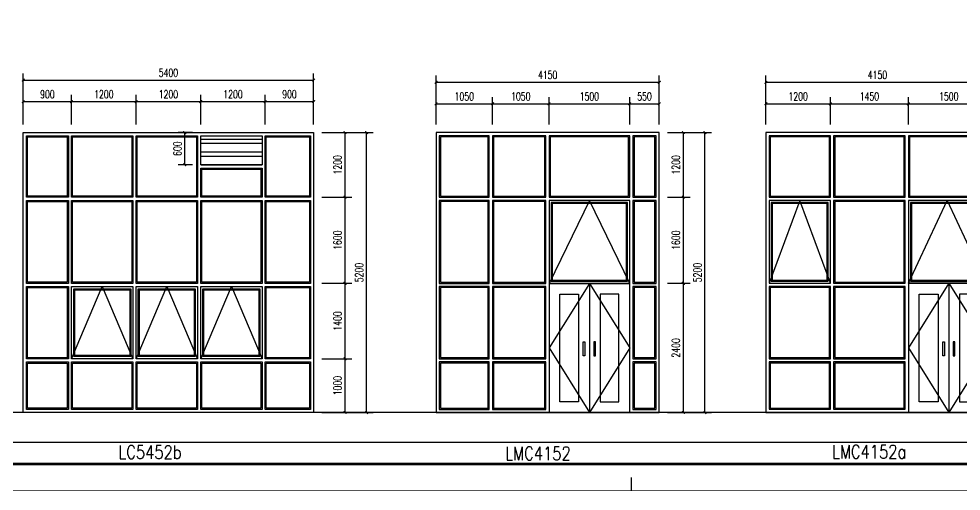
# Model space of a CAD drawing. Extents: x 1738711 to 2346805, y 1189731 to 2516152.
# Drawn here: x 1991942 to 2009458, y 1283464 to 1292234 of the extents above; entities that cross this region are included whole.
import ezdxf
from ezdxf.enums import TextEntityAlignment as Align

# ---------------------------------------------------------------- set-up
doc = ezdxf.new("R2010")
doc.units = 0
doc.header["$LTSCALE"] = 1000
doc.header["$MEASUREMENT"] = 0
doc.linetypes.add('复件 140224通州运河二期售楼部条件图_t3$0$X-ME SHAFT SH$0$X-B2$0$WATER_LINE', pattern=[0])
for name, color, linetype in [('DOTE', 1, 'Continuous'), ('PUB_DIM', 3, 'Continuous'), ('PUB_TEXT', 7, 'Continuous'), ('TK', 4, 'Continuous'), ('WINDOW', 144, 'Continuous'), ('看线', 8, 'Continuous')]:
    doc.layers.add(name, color=color, linetype=linetype)
doc.styles.add('_TCH_DIM_T3', font='SIMPLEX', dxfattribs={"width": 0.705882, "bigfont": 'GBCBIG'})
doc.styles.add('HZ', font='rs', dxfattribs={"bigfont": 'hztxt'})
doc.styles.add('宋体', font='SIMSUN.TTF', dxfattribs={"width": 0.75})
doc.dimstyles.new('_TCH_ARCH&&50', dxfattribs={"dimtxt": 148.75, "dimasz": 50, "dimexe": 125, "dimexo": 150, "dimgap": 63.125, "dimtad": 1, "dimdec": 0, "dimzin": 0, "dimdsep": 46, "dimtxsty": '_TCH_DIM_T3', "dimblk": 'ARCHTICK', "dimcen": 0.09, "dimclrt": 7, "dimazin": 2, "dimtfac": 1, "dimtdec": 0, "dimtix": 1, "dimtmove": 2, "dimatfit": 3, "dimfxl": 50, "dimtolj": 1, "dimtzin": 0, "dimarcsym": 0})

# ---------------------------------------------------------------- blocks, each defined once
blk = doc.blocks.new('jhtreaherhreahr')
at = {"layer": '看线'}
h = blk.add_hatch(dxfattribs=at)
h.set_pattern_fill('ANSI32', color=256, scale=50, angle=135, style=0)
h.set_pattern_definition([(180, (0, 0), (-1e-14, -238.125), []), (180, (-79.38, 79.38), (-1e-14, -238.125), [])])
h.paths.add_polyline_path([(1995322, 1282078), (1996462, 1282078), (1996462, 1281538), (1995322, 1281538)])
at = {"layer": 'WINDOW', "color": 4, "linetype": '复件 140224通州运河二期售楼部条件图_t3$0$X-ME SHAFT SH$0$X-B2$0$WATER_LINE'}
blk.add_lwpolyline([(1992022, 1282138), (1997422, 1282138), (1997422, 1276938), (1992022, 1276938)], close=True, dxfattribs=at)
at = {"layer": 'WINDOW', "linetype": '复件 140224通州运河二期售楼部条件图_t3$0$X-ME SHAFT SH$0$X-B2$0$WATER_LINE'}
for points in [[(1992862, 1282078), (1992862, 1280938), (1992082, 1280938), (1992082, 1282078), (1992862, 1282078)], [(1994062, 1282078), (1994062, 1280938), (1992922, 1280938), (1992922, 1282078), (1994062, 1282078)], [(1995262, 1282078), (1995262, 1280938), (1994122, 1280938), (1994122, 1282078), (1995262, 1282078)], [(1995322, 1282078), (1996462, 1282078), (1996462, 1281538), (1995322, 1281538), (1995322, 1282078)], [(1996522, 1282078), (1997362, 1282078), (1997362, 1280938), (1996522, 1280938), (1996522, 1282078)], [(1995322, 1281478), (1996462, 1281478), (1996462, 1280938), (1995322, 1280938), (1995322, 1281478)], [(1992082, 1279338), (1992082, 1280878), (1992862, 1280878), (1992862, 1279338), (1992082, 1279338)], [(1992922, 1279338), (1992922, 1280878), (1994062, 1280878), (1994062, 1279338), (1992922, 1279338)], [(1994122, 1279338), (1994122, 1280878), (1995262, 1280878), (1995262, 1279338), (1994122, 1279338)], [(1996462, 1280878), (1996462, 1279338), (1995322, 1279338), (1995322, 1280878), (1996462, 1280878)], [(1997362, 1280878), (1997362, 1279338), (1996522, 1279338), (1996522, 1280878), (1997362, 1280878)], [(1992082, 1277938), (1992082, 1279278), (1992862, 1279278), (1992862, 1277938), (1992082, 1277938)], [(1992922, 1277938), (1992922, 1279278), (1994062, 1279278), (1994062, 1277938), (1992922, 1277938)], [(1994122, 1277938), (1994122, 1279278), (1995262, 1279278), (1995262, 1277938), (1994122, 1277938)], [(1996462, 1279278), (1996462, 1277938), (1995322, 1277938), (1995322, 1279278), (1996462, 1279278)], [(1997362, 1279278), (1997362, 1277938), (1996522, 1277938), (1996522, 1279278), (1997362, 1279278)], [(1992862, 1276998), (1992082, 1276998), (1992082, 1277878), (1992862, 1277878), (1992862, 1276998)], [(1994062, 1276998), (1992922, 1276998), (1992922, 1277878), (1994062, 1277878), (1994062, 1276998)], [(1995262, 1276998), (1994122, 1276998), (1994122, 1277878), (1995262, 1277878), (1995262, 1276998)], [(1996462, 1277878), (1996462, 1276998), (1995322, 1276998), (1995322, 1277878), (1996462, 1277878)], [(1997362, 1277878), (1997362, 1276998), (1996522, 1276998), (1996522, 1277878), (1997362, 1277878)]]:
    blk.add_lwpolyline(points, dxfattribs=at)
for points in [[(1992842, 1282058), (1992842, 1280958), (1992102, 1280958), (1992102, 1282058)], [(1994042, 1282058), (1994042, 1280958), (1992942, 1280958), (1992942, 1282058)], [(1995242, 1282058), (1995242, 1280958), (1994142, 1280958), (1994142, 1282058)], [(1996542, 1282058), (1997342, 1282058), (1997342, 1280958), (1996542, 1280958)], [(1995342, 1281458), (1996442, 1281458), (1996442, 1280958), (1995342, 1280958)], [(1992102, 1279358), (1992102, 1280858), (1992842, 1280858), (1992842, 1279358)], [(1992942, 1279358), (1992942, 1280858), (1994042, 1280858), (1994042, 1279358)], [(1994142, 1279358), (1994142, 1280858), (1995242, 1280858), (1995242, 1279358)], [(1996442, 1280858), (1996442, 1279358), (1995342, 1279358), (1995342, 1280858)], [(1997342, 1280858), (1997342, 1279358), (1996542, 1279358), (1996542, 1280858)], [(1992102, 1277958), (1992102, 1279258), (1992842, 1279258), (1992842, 1277958)], [(1992962, 1277978), (1992962, 1279238), (1994022, 1279238), (1994022, 1277978)], [(1994162, 1277978), (1994162, 1279238), (1995222, 1279238), (1995222, 1277978)], [(1996422, 1279238), (1996422, 1277978), (1995362, 1277978), (1995362, 1279238)], [(1997342, 1279258), (1997342, 1277958), (1996542, 1277958), (1996542, 1279258)], [(1992982, 1277998), (1992982, 1279218), (1994002, 1279218), (1994002, 1277998)], [(1994182, 1277998), (1994182, 1279218), (1995202, 1279218), (1995202, 1277998)], [(1996402, 1279218), (1996402, 1277998), (1995382, 1277998), (1995382, 1279218)], [(1992842, 1277018), (1992102, 1277018), (1992102, 1277858), (1992842, 1277858)], [(1994042, 1277018), (1992942, 1277018), (1992942, 1277858), (1994042, 1277858)], [(1995242, 1277018), (1994142, 1277018), (1994142, 1277858), (1995242, 1277858)], [(1996442, 1277858), (1996442, 1277018), (1995342, 1277018), (1995342, 1277858)], [(1997342, 1277858), (1997342, 1277018), (1996542, 1277018), (1996542, 1277858)]]:
    blk.add_lwpolyline(points, close=True, dxfattribs=at)
at = {"layer": '看线'}
for points in [[(1992922, 1277938), (1993492, 1279278), (1994062, 1277938)], [(1994122, 1277938), (1994692, 1279278), (1995262, 1277938)], [(1995322, 1277938), (1995892, 1279278), (1996462, 1277938)]]:
    blk.add_lwpolyline(points, dxfattribs=at)
blk = doc.blocks.new('jtrashjearzhreh')
at = {"layer": 'WINDOW', "linetype": '复件 140224通州运河二期售楼部条件图_t3$0$X-ME SHAFT SH$0$X-B2$0$WATER_LINE'}
blk.add_line((2009228, 1278740), (2009228, 1276340), dxfattribs=at)
at = {"layer": 'WINDOW', "color": 4, "linetype": '复件 140224通州运河二期售楼部条件图_t3$0$X-ME SHAFT SH$0$X-B2$0$WATER_LINE'}
blk.add_lwpolyline([(2009978, 1281540), (2005828, 1281540), (2005828, 1276340), (2009978, 1276340)], close=True, dxfattribs=at)
at = {"layer": 'WINDOW', "linetype": '复件 140224通州运河二期售楼部条件图_t3$0$X-ME SHAFT SH$0$X-B2$0$WATER_LINE'}
for points in [[(2007028, 1281480), (2005888, 1281480), (2005888, 1280340), (2007028, 1280340), (2007028, 1281480)], [(2007088, 1281480), (2007088, 1280340), (2008418, 1280340), (2008418, 1281480), (2007088, 1281480)], [(2008478, 1281480), (2008478, 1280340), (2009918, 1280340), (2009918, 1281480), (2008478, 1281480)], [(2005888, 1280280), (2005888, 1278740), (2007028, 1278740), (2007028, 1280280), (2005888, 1280280)], [(2008418, 1278740), (2008418, 1280280), (2007088, 1280280), (2007088, 1278740), (2008418, 1278740)], [(2009918, 1278740), (2009918, 1280280), (2008478, 1280280), (2008478, 1278740), (2009918, 1278740)], [(2005888, 1278680), (2005888, 1277340), (2007028, 1277340), (2007028, 1278680), (2005888, 1278680)], [(2008418, 1277340), (2008418, 1278680), (2007088, 1278680), (2007088, 1277340), (2008418, 1277340)], [(2005888, 1277280), (2005888, 1276400), (2007028, 1276400), (2007028, 1277280), (2005888, 1277280)], [(2007088, 1276400), (2008418, 1276400), (2008418, 1277280), (2007088, 1277280), (2007088, 1276400)]]:
    blk.add_lwpolyline(points, dxfattribs=at)
for points in [[(2007008, 1281460), (2005908, 1281460), (2005908, 1280360), (2007008, 1280360)], [(2007108, 1281460), (2007108, 1280360), (2008398, 1280360), (2008398, 1281460)], [(2008498, 1281460), (2008498, 1280360), (2009898, 1280360), (2009898, 1281460)], [(2005928, 1280240), (2005928, 1278780), (2006988, 1278780), (2006988, 1280240)], [(2005948, 1280220), (2005948, 1278800), (2006968, 1278800), (2006968, 1280220)], [(2008398, 1278760), (2008398, 1280260), (2007108, 1280260), (2007108, 1278760)], [(2009878, 1278780), (2009878, 1280240), (2008518, 1280240), (2008518, 1278780)], [(2009858, 1278800), (2009858, 1280220), (2008538, 1280220), (2008538, 1278800)], [(2008478, 1276340), (2009978, 1276340), (2009978, 1278740), (2008478, 1278740)], [(2005908, 1278660), (2005908, 1277360), (2007008, 1277360), (2007008, 1278660)], [(2008398, 1277360), (2008398, 1278660), (2007108, 1278660), (2007108, 1277360)], [(2008678, 1278540), (2009028, 1278540), (2009028, 1276540), (2008678, 1276540)], [(2009778, 1278540), (2009428, 1278540), (2009428, 1276540), (2009778, 1276540)], [(2005908, 1277260), (2005908, 1276420), (2007008, 1276420), (2007008, 1277260)], [(2007108, 1276420), (2008398, 1276420), (2008398, 1277260), (2007108, 1277260)]]:
    blk.add_lwpolyline(points, close=True, dxfattribs=at)
at = {"layer": '看线'}
for points in [[(2007028, 1278740), (2006458, 1280280), (2005888, 1278740)], [(2008478, 1278740), (2009198, 1280280), (2009918, 1278740)], [(2009228, 1278740), (2008478, 1277540), (2009228, 1276340)], [(2009228, 1278740), (2009978, 1277540), (2009228, 1276340)]]:
    blk.add_lwpolyline(points, dxfattribs=at)
for points in [[(2009115, 1277651), (2009147, 1277651), (2009147, 1277394), (2009115, 1277394)], [(2009341, 1277651), (2009310, 1277651), (2009310, 1277394), (2009341, 1277394)]]:
    blk.add_lwpolyline(points, close=True, dxfattribs=at)
blk = doc.blocks.new('jrtshretathreahr')
at = {"layer": 'WINDOW', "linetype": '复件 140224通州运河二期售楼部条件图_t3$0$X-ME SHAFT SH$0$X-B2$0$WATER_LINE'}
blk.add_line((2002547, 1279771), (2002547, 1277371), dxfattribs=at)
at = {"layer": 'WINDOW', "color": 4, "linetype": '复件 140224通州运河二期售楼部条件图_t3$0$X-ME SHAFT SH$0$X-B2$0$WATER_LINE'}
blk.add_lwpolyline([(2003847, 1282571), (1999697, 1282571), (1999697, 1277371), (2003847, 1277371)], close=True, dxfattribs=at)
at = {"layer": 'WINDOW', "linetype": '复件 140224通州运河二期售楼部条件图_t3$0$X-ME SHAFT SH$0$X-B2$0$WATER_LINE'}
for points in [[(2000687, 1282511), (1999757, 1282511), (1999757, 1281371), (2000687, 1281371), (2000687, 1282511)], [(2000747, 1282511), (2000747, 1281371), (2001737, 1281371), (2001737, 1282511), (2000747, 1282511)], [(2001797, 1282511), (2001797, 1281371), (2003297, 1281371), (2003297, 1282511), (2001797, 1282511)], [(2003357, 1282511), (2003357, 1281371), (2003787, 1281371), (2003787, 1282511), (2003357, 1282511)], [(1999757, 1281311), (1999757, 1279771), (2000687, 1279771), (2000687, 1281311), (1999757, 1281311)], [(2001737, 1279771), (2001737, 1281311), (2000747, 1281311), (2000747, 1279771), (2001737, 1279771)], [(2003297, 1279771), (2003297, 1281311), (2001797, 1281311), (2001797, 1279771), (2003297, 1279771)], [(2003787, 1279771), (2003787, 1281311), (2003357, 1281311), (2003357, 1279771), (2003787, 1279771)], [(1999757, 1279711), (1999757, 1278371), (2000687, 1278371), (2000687, 1279711), (1999757, 1279711)], [(2001737, 1278371), (2001737, 1279711), (2000747, 1279711), (2000747, 1278371), (2001737, 1278371)], [(2003787, 1278371), (2003787, 1279711), (2003357, 1279711), (2003357, 1278371), (2003787, 1278371)], [(1999757, 1278311), (1999757, 1277431), (2000687, 1277431), (2000687, 1278311), (1999757, 1278311)], [(2000747, 1277431), (2001737, 1277431), (2001737, 1278311), (2000747, 1278311), (2000747, 1277431)], [(2003357, 1277431), (2003787, 1277431), (2003787, 1278311), (2003357, 1278311), (2003357, 1277431)]]:
    blk.add_lwpolyline(points, dxfattribs=at)
for points in [[(2000667, 1282491), (1999777, 1282491), (1999777, 1281391), (2000667, 1281391)], [(2000767, 1282491), (2000767, 1281391), (2001717, 1281391), (2001717, 1282491)], [(2001817, 1282491), (2001817, 1281391), (2003277, 1281391), (2003277, 1282491)], [(2003377, 1282491), (2003377, 1281391), (2003767, 1281391), (2003767, 1282491)], [(1999777, 1281291), (1999777, 1279791), (2000667, 1279791), (2000667, 1281291)], [(2001717, 1279791), (2001717, 1281291), (2000767, 1281291), (2000767, 1279791)], [(2003257, 1279811), (2003257, 1281271), (2001837, 1281271), (2001837, 1279811)], [(2003237, 1279831), (2003237, 1281251), (2001857, 1281251), (2001857, 1279831)], [(2003767, 1279791), (2003767, 1281291), (2003377, 1281291), (2003377, 1279791)], [(2001797, 1277371), (2003297, 1277371), (2003297, 1279771), (2001797, 1279771)], [(1999777, 1279691), (1999777, 1278391), (2000667, 1278391), (2000667, 1279691)], [(2001717, 1278391), (2001717, 1279691), (2000767, 1279691), (2000767, 1278391)], [(2003767, 1278391), (2003767, 1279691), (2003377, 1279691), (2003377, 1278391)], [(2001997, 1279571), (2002347, 1279571), (2002347, 1277571), (2001997, 1277571)], [(2003097, 1279571), (2002747, 1279571), (2002747, 1277571), (2003097, 1277571)], [(1999777, 1278291), (1999777, 1277451), (2000667, 1277451), (2000667, 1278291)], [(2000767, 1277451), (2001717, 1277451), (2001717, 1278291), (2000767, 1278291)], [(2003377, 1277451), (2003767, 1277451), (2003767, 1278291), (2003377, 1278291)]]:
    blk.add_lwpolyline(points, close=True, dxfattribs=at)
at = {"layer": '看线'}
for points in [[(2003297, 1279771), (2002547, 1281311), (2001797, 1279771)], [(2002547, 1279771), (2001797, 1278571), (2002547, 1277371)], [(2002547, 1279771), (2003297, 1278571), (2002547, 1277371)]]:
    blk.add_lwpolyline(points, dxfattribs=at)
for points in [[(2002434, 1278682), (2002465, 1278682), (2002465, 1278425), (2002434, 1278425)], [(2002660, 1278682), (2002628, 1278682), (2002628, 1278425), (2002660, 1278425)]]:
    blk.add_lwpolyline(points, close=True, dxfattribs=at)
blk = doc.blocks.new('hjashrtahreahe')
blk.add_line((42800, 0), (42800, 500))
at = {"const_width": 25}
blk.add_lwpolyline([(42800, 500), (42800, 0)], dxfattribs=at)
at = {"layer": 'TK', "color": 7, "const_width": 25}
blk.add_lwpolyline([(0, 59400), (84100, 59400), (84100, 0), (0, 0)], close=True, dxfattribs=at)
at = {"layer": 'TK', "color": 3, "const_width": 100}
blk.add_lwpolyline([(2500, 1000), (2500, 58400), (83100, 58400), (83100, 1000)], close=True, dxfattribs=at)
at = {"layer": 'TK', "style": '宋体', "width": 0.75}
for tag, height, p in [('项目负责人', 350, (6003, 57089)), ('专业负责人', 350, (6003, 56224)), ('设计人', 350, (6003, 55419)), ('版号1', 250, (77304, 22193)), ('时间1', 250, (82405, 22193)), ('版号2', 250, (77304, 21593)), ('时间2', 250, (82405, 21593)), ('版号3', 250, (77304, 20993)), ('时间3', 250, (82405, 20993)), ('建筑会签', 0.0001, (78978, 2403)), ('电气会签', 0.0001, (82128, 2403)), ('结构会签', 0.0001, (78978, 1803)), ('暖通会签', 0.0001, (82128, 1803)), ('给排水会签', 0.0001, (78978, 1250)), ('智能化会签', 0.0001, (82128, 1250))]:
    blk.add_attdef(tag, text='', height=height, dxfattribs=at).set_placement(p, align=Align.CENTER)
for tag, p in [('合作设计单位', (80816, 48986)), ('版号说明1', (79854, 22318)), ('版号说明2', (79854, 21718)), ('版号说明3', (79854, 21118)), ('浙江绿储科技有限公司', (80545, 16036)), ('百兆瓦级集中式熔盐储能关键', (80545, 14953)), ('设备研发及制造基地项目', (80545, 14603)), ('1#研发楼', (80545, 13636)), ('图名', (80545, 12436)), ('工程编号', (78978, 11461)), ('子项编号', (82128, 11461)), ('建筑', (78978, 10711)), ('图号', (82128, 10711)), ('施工图', (78978, 9961)), ('2023.03', (82128, 9961)), ('审定', (79353, 8461)), ('审核', (79353, 7711)), ('工程负责', (79353, 6961)), ('专业负责', (79353, 6211)), ('设计', (79353, 5461)), ('制图', (79353, 4711)), ('校对', (79353, 3961))]:
    blk.add_attdef(tag, text='', height=250, dxfattribs=at).set_placement(p, align=Align.MIDDLE_CENTER)
blk = doc.blocks.new('_ArchTick')
at = {"color": 0, "linetype": 'ByBlock', "const_width": 0.4}
blk.add_lwpolyline([(-0.5, -0.5), (0.5, 0.5)], dxfattribs=at)
blk = doc.blocks.new('*D576')
at = {"layer": 'Defpoints', "color": 0, "transparency": 16777216}
for p in [(1995026, 1290123), (1995322, 1290123), (1995322, 1289523)]:
    blk.add_point(p, dxfattribs=at)
at = {"layer": 'PUB_DIM', "color": 0, "lineweight": -2, "transparency": 16777216}
for p, q in [((1995172, 1290123), (1994901, 1290123)), ((1995026, 1289523), (1995026, 1290123)), ((1995172, 1289523), (1994901, 1289523))]:
    blk.add_line(p, q, dxfattribs=at)
at = {"layer": 'PUB_DIM', "color": 0, "lineweight": -2, "transparency": 16777216, "xscale": 50, "yscale": 50, "zscale": 50}
for p, rotation in [((1995026, 1290123), 90), ((1995026, 1289523), 270)]:
    blk.add_blockref('_ArchTick', p, dxfattribs=dict(at, rotation=rotation))
at = {"layer": 'PUB_DIM', "color": 7, "transparency": 16777216, "insert": (1994889, 1289823), "char_height": 148.8, "attachment_point": 5, "rotation": 90, "style": '_TCH_DIM_T3'}
blk.add_mtext('\\A1;600', dxfattribs=at)
blk = doc.blocks.new('*D669')
at = {"layer": 'Defpoints', "color": 0, "transparency": 16777216}
for p in [(1997422, 1291097), (1992022, 1290523), (1997422, 1290523)]:
    blk.add_point(p, dxfattribs=at)
at = {"layer": 'PUB_DIM', "color": 0, "lineweight": -2, "transparency": 16777216}
for p, q in [((1992022, 1290673), (1992022, 1291222)), ((1997422, 1290673), (1997422, 1291222)), ((1992022, 1291097), (1997422, 1291097))]:
    blk.add_line(p, q, dxfattribs=at)
at = {"layer": 'PUB_DIM', "color": 0, "lineweight": -2, "transparency": 16777216, "xscale": 50, "yscale": 50, "zscale": 50, "rotation": 180}
blk.add_blockref('_ArchTick', (1992022, 1291097), dxfattribs=at)
at = {"layer": 'PUB_DIM', "color": 0, "lineweight": -2, "transparency": 16777216, "xscale": 50, "yscale": 50, "zscale": 50}
blk.add_blockref('_ArchTick', (1997422, 1291097), dxfattribs=at)
at = {"layer": 'PUB_DIM', "color": 7, "transparency": 16777216, "insert": (1994722, 1291234), "char_height": 148.8, "attachment_point": 5, "style": '_TCH_DIM_T3'}
blk.add_mtext('\\A1;5400', dxfattribs=at)
blk = doc.blocks.new('*D670')
at = {"layer": 'Defpoints', "color": 0, "transparency": 16777216}
for p in [(1992922, 1290697), (1992022, 1290123), (1992922, 1290123)]:
    blk.add_point(p, dxfattribs=at)
at = {"layer": 'PUB_DIM', "color": 0, "lineweight": -2, "transparency": 16777216}
for p, q in [((1992022, 1290273), (1992022, 1290822)), ((1992922, 1290273), (1992922, 1290822)), ((1992022, 1290697), (1992922, 1290697))]:
    blk.add_line(p, q, dxfattribs=at)
at = {"layer": 'PUB_DIM', "color": 0, "lineweight": -2, "transparency": 16777216, "xscale": 50, "yscale": 50, "zscale": 50, "rotation": 180}
blk.add_blockref('_ArchTick', (1992022, 1290697), dxfattribs=at)
at = {"layer": 'PUB_DIM', "color": 0, "lineweight": -2, "transparency": 16777216, "xscale": 50, "yscale": 50, "zscale": 50}
blk.add_blockref('_ArchTick', (1992922, 1290697), dxfattribs=at)
at = {"layer": 'PUB_DIM', "color": 7, "transparency": 16777216, "insert": (1992472, 1290834), "char_height": 148.8, "attachment_point": 5, "style": '_TCH_DIM_T3'}
blk.add_mtext('\\A1;900', dxfattribs=at)
blk = doc.blocks.new('*D671')
at = {"layer": 'Defpoints', "color": 0, "transparency": 16777216}
for p in [(1994122, 1290697), (1992922, 1290123), (1994122, 1290123)]:
    blk.add_point(p, dxfattribs=at)
at = {"layer": 'PUB_DIM', "color": 0, "lineweight": -2, "transparency": 16777216}
for p, q in [((1992922, 1290273), (1992922, 1290822)), ((1994122, 1290273), (1994122, 1290822)), ((1992922, 1290697), (1994122, 1290697))]:
    blk.add_line(p, q, dxfattribs=at)
at = {"layer": 'PUB_DIM', "color": 0, "lineweight": -2, "transparency": 16777216, "xscale": 50, "yscale": 50, "zscale": 50, "rotation": 180}
blk.add_blockref('_ArchTick', (1992922, 1290697), dxfattribs=at)
at = {"layer": 'PUB_DIM', "color": 0, "lineweight": -2, "transparency": 16777216, "xscale": 50, "yscale": 50, "zscale": 50}
blk.add_blockref('_ArchTick', (1994122, 1290697), dxfattribs=at)
at = {"layer": 'PUB_DIM', "color": 7, "transparency": 16777216, "insert": (1993522, 1290834), "char_height": 148.8, "attachment_point": 5, "style": '_TCH_DIM_T3'}
blk.add_mtext('\\A1;1200', dxfattribs=at)
blk = doc.blocks.new('*D672')
at = {"layer": 'Defpoints', "color": 0, "transparency": 16777216}
for p in [(1995322, 1290697), (1994122, 1290123), (1995322, 1290123)]:
    blk.add_point(p, dxfattribs=at)
at = {"layer": 'PUB_DIM', "color": 0, "lineweight": -2, "transparency": 16777216}
for p, q in [((1994122, 1290273), (1994122, 1290822)), ((1995322, 1290273), (1995322, 1290822)), ((1994122, 1290697), (1995322, 1290697))]:
    blk.add_line(p, q, dxfattribs=at)
at = {"layer": 'PUB_DIM', "color": 0, "lineweight": -2, "transparency": 16777216, "xscale": 50, "yscale": 50, "zscale": 50, "rotation": 180}
blk.add_blockref('_ArchTick', (1994122, 1290697), dxfattribs=at)
at = {"layer": 'PUB_DIM', "color": 0, "lineweight": -2, "transparency": 16777216, "xscale": 50, "yscale": 50, "zscale": 50}
blk.add_blockref('_ArchTick', (1995322, 1290697), dxfattribs=at)
at = {"layer": 'PUB_DIM', "color": 7, "transparency": 16777216, "insert": (1994722, 1290834), "char_height": 148.8, "attachment_point": 5, "style": '_TCH_DIM_T3'}
blk.add_mtext('\\A1;1200', dxfattribs=at)
blk = doc.blocks.new('*D673')
at = {"layer": 'Defpoints', "color": 0, "transparency": 16777216}
for p in [(1996522, 1290697), (1995322, 1290123), (1996522, 1290123)]:
    blk.add_point(p, dxfattribs=at)
at = {"layer": 'PUB_DIM', "color": 0, "lineweight": -2, "transparency": 16777216}
for p, q in [((1995322, 1290273), (1995322, 1290822)), ((1996522, 1290273), (1996522, 1290822)), ((1995322, 1290697), (1996522, 1290697))]:
    blk.add_line(p, q, dxfattribs=at)
at = {"layer": 'PUB_DIM', "color": 0, "lineweight": -2, "transparency": 16777216, "xscale": 50, "yscale": 50, "zscale": 50, "rotation": 180}
blk.add_blockref('_ArchTick', (1995322, 1290697), dxfattribs=at)
at = {"layer": 'PUB_DIM', "color": 0, "lineweight": -2, "transparency": 16777216, "xscale": 50, "yscale": 50, "zscale": 50}
blk.add_blockref('_ArchTick', (1996522, 1290697), dxfattribs=at)
at = {"layer": 'PUB_DIM', "color": 7, "transparency": 16777216, "insert": (1995922, 1290834), "char_height": 148.8, "attachment_point": 5, "style": '_TCH_DIM_T3'}
blk.add_mtext('\\A1;1200', dxfattribs=at)
blk = doc.blocks.new('*D674')
at = {"layer": 'Defpoints', "color": 0, "transparency": 16777216}
for p in [(1997422, 1290697), (1996522, 1290123), (1997422, 1290123)]:
    blk.add_point(p, dxfattribs=at)
at = {"layer": 'PUB_DIM', "color": 0, "lineweight": -2, "transparency": 16777216}
for p, q in [((1996522, 1290273), (1996522, 1290822)), ((1997422, 1290273), (1997422, 1290822)), ((1996522, 1290697), (1997422, 1290697))]:
    blk.add_line(p, q, dxfattribs=at)
at = {"layer": 'PUB_DIM', "color": 0, "lineweight": -2, "transparency": 16777216, "xscale": 50, "yscale": 50, "zscale": 50, "rotation": 180}
blk.add_blockref('_ArchTick', (1996522, 1290697), dxfattribs=at)
at = {"layer": 'PUB_DIM', "color": 0, "lineweight": -2, "transparency": 16777216, "xscale": 50, "yscale": 50, "zscale": 50}
blk.add_blockref('_ArchTick', (1997422, 1290697), dxfattribs=at)
at = {"layer": 'PUB_DIM', "color": 7, "transparency": 16777216, "insert": (1996972, 1290834), "char_height": 148.8, "attachment_point": 5, "style": '_TCH_DIM_T3'}
blk.add_mtext('\\A1;900', dxfattribs=at)
blk = doc.blocks.new('*D675')
at = {"layer": 'Defpoints', "color": 0, "transparency": 16777216}
for p in [(1997822, 1290123), (1998405, 1290123), (1997822, 1284923)]:
    blk.add_point(p, dxfattribs=at)
at = {"layer": 'PUB_DIM', "color": 0, "lineweight": -2, "transparency": 16777216}
for p, q in [((1997972, 1290123), (1998530, 1290123)), ((1998405, 1284923), (1998405, 1290123)), ((1997972, 1284923), (1998530, 1284923))]:
    blk.add_line(p, q, dxfattribs=at)
at = {"layer": 'PUB_DIM', "color": 0, "lineweight": -2, "transparency": 16777216, "xscale": 50, "yscale": 50, "zscale": 50}
for p, rotation in [((1998405, 1290123), 90), ((1998405, 1284923), 270)]:
    blk.add_blockref('_ArchTick', p, dxfattribs=dict(at, rotation=rotation))
at = {"layer": 'PUB_DIM', "color": 7, "transparency": 16777216, "insert": (1998267, 1287523), "char_height": 148.8, "attachment_point": 5, "rotation": 90, "style": '_TCH_DIM_T3'}
blk.add_mtext('\\A1;5200', dxfattribs=at)
blk = doc.blocks.new('*D676')
at = {"layer": 'Defpoints', "color": 0, "transparency": 16777216}
for p in [(1997422, 1285923), (1998005, 1285923), (1997422, 1284923)]:
    blk.add_point(p, dxfattribs=at)
at = {"layer": 'PUB_DIM', "color": 0, "lineweight": -2, "transparency": 16777216}
for p, q in [((1997572, 1285923), (1998130, 1285923)), ((1998005, 1284923), (1998005, 1285923)), ((1997572, 1284923), (1998130, 1284923))]:
    blk.add_line(p, q, dxfattribs=at)
at = {"layer": 'PUB_DIM', "color": 0, "lineweight": -2, "transparency": 16777216, "xscale": 50, "yscale": 50, "zscale": 50}
for p, rotation in [((1998005, 1285923), 90), ((1998005, 1284923), 270)]:
    blk.add_blockref('_ArchTick', p, dxfattribs=dict(at, rotation=rotation))
at = {"layer": 'PUB_DIM', "color": 7, "transparency": 16777216, "insert": (1997867, 1285423), "char_height": 148.8, "attachment_point": 5, "rotation": 90, "style": '_TCH_DIM_T3'}
blk.add_mtext('\\A1;1000', dxfattribs=at)
blk = doc.blocks.new('*D677')
at = {"layer": 'Defpoints', "color": 0, "transparency": 16777216}
for p in [(1997422, 1287323), (1998005, 1287323), (1997422, 1285923)]:
    blk.add_point(p, dxfattribs=at)
at = {"layer": 'PUB_DIM', "color": 0, "lineweight": -2, "transparency": 16777216}
for p, q in [((1997572, 1287323), (1998130, 1287323)), ((1998005, 1285923), (1998005, 1287323)), ((1997572, 1285923), (1998130, 1285923))]:
    blk.add_line(p, q, dxfattribs=at)
at = {"layer": 'PUB_DIM', "color": 0, "lineweight": -2, "transparency": 16777216, "xscale": 50, "yscale": 50, "zscale": 50}
for p, rotation in [((1998005, 1287323), 90), ((1998005, 1285923), 270)]:
    blk.add_blockref('_ArchTick', p, dxfattribs=dict(at, rotation=rotation))
at = {"layer": 'PUB_DIM', "color": 7, "transparency": 16777216, "insert": (1997867, 1286623), "char_height": 148.8, "attachment_point": 5, "rotation": 90, "style": '_TCH_DIM_T3'}
blk.add_mtext('\\A1;1400', dxfattribs=at)
blk = doc.blocks.new('*D678')
at = {"layer": 'Defpoints', "color": 0, "transparency": 16777216}
for p in [(1997422, 1288923), (1998005, 1288923), (1997422, 1287323)]:
    blk.add_point(p, dxfattribs=at)
at = {"layer": 'PUB_DIM', "color": 0, "lineweight": -2, "transparency": 16777216}
for p, q in [((1997572, 1288923), (1998130, 1288923)), ((1998005, 1287323), (1998005, 1288923)), ((1997572, 1287323), (1998130, 1287323))]:
    blk.add_line(p, q, dxfattribs=at)
at = {"layer": 'PUB_DIM', "color": 0, "lineweight": -2, "transparency": 16777216, "xscale": 50, "yscale": 50, "zscale": 50}
for p, rotation in [((1998005, 1288923), 90), ((1998005, 1287323), 270)]:
    blk.add_blockref('_ArchTick', p, dxfattribs=dict(at, rotation=rotation))
at = {"layer": 'PUB_DIM', "color": 7, "transparency": 16777216, "insert": (1997867, 1288123), "char_height": 148.8, "attachment_point": 5, "rotation": 90, "style": '_TCH_DIM_T3'}
blk.add_mtext('\\A1;1600', dxfattribs=at)
blk = doc.blocks.new('*D679')
at = {"layer": 'Defpoints', "color": 0, "transparency": 16777216}
for p in [(1997422, 1290123), (1998005, 1290123), (1997422, 1288923)]:
    blk.add_point(p, dxfattribs=at)
at = {"layer": 'PUB_DIM', "color": 0, "lineweight": -2, "transparency": 16777216}
for p, q in [((1997572, 1290123), (1998130, 1290123)), ((1998005, 1288923), (1998005, 1290123)), ((1997572, 1288923), (1998130, 1288923))]:
    blk.add_line(p, q, dxfattribs=at)
at = {"layer": 'PUB_DIM', "color": 0, "lineweight": -2, "transparency": 16777216, "xscale": 50, "yscale": 50, "zscale": 50}
for p, rotation in [((1998005, 1290123), 90), ((1998005, 1288923), 270)]:
    blk.add_blockref('_ArchTick', p, dxfattribs=dict(at, rotation=rotation))
at = {"layer": 'PUB_DIM', "color": 7, "transparency": 16777216, "insert": (1997867, 1289523), "char_height": 148.8, "attachment_point": 5, "rotation": 90, "style": '_TCH_DIM_T3'}
blk.add_mtext('\\A1;1200', dxfattribs=at)
blk = doc.blocks.new('*D878')
at = {"layer": 'Defpoints', "color": 0, "transparency": 16777216}
for p in [(2003847, 1291056), (1999697, 1290523), (2003847, 1290523)]:
    blk.add_point(p, dxfattribs=at)
at = {"layer": 'PUB_DIM', "color": 0, "lineweight": -2, "transparency": 16777216}
for p, q in [((1999697, 1290673), (1999697, 1291181)), ((2003847, 1290673), (2003847, 1291181)), ((1999697, 1291056), (2003847, 1291056))]:
    blk.add_line(p, q, dxfattribs=at)
at = {"layer": 'PUB_DIM', "color": 0, "lineweight": -2, "transparency": 16777216, "xscale": 50, "yscale": 50, "zscale": 50, "rotation": 180}
blk.add_blockref('_ArchTick', (1999697, 1291056), dxfattribs=at)
at = {"layer": 'PUB_DIM', "color": 0, "lineweight": -2, "transparency": 16777216, "xscale": 50, "yscale": 50, "zscale": 50}
blk.add_blockref('_ArchTick', (2003847, 1291056), dxfattribs=at)
at = {"layer": 'PUB_DIM', "color": 7, "transparency": 16777216, "insert": (2001772, 1291194), "char_height": 148.8, "attachment_point": 5, "style": '_TCH_DIM_T3'}
blk.add_mtext('\\A1;4150', dxfattribs=at)
blk = doc.blocks.new('*D879')
at = {"layer": 'Defpoints', "color": 0, "transparency": 16777216}
for p in [(2000747, 1290656), (1999697, 1290123), (2000747, 1290123)]:
    blk.add_point(p, dxfattribs=at)
at = {"layer": 'PUB_DIM', "color": 0, "lineweight": -2, "transparency": 16777216}
for p, q in [((1999697, 1290273), (1999697, 1290781)), ((1999697, 1290656), (2000747, 1290656)), ((2000747, 1290273), (2000747, 1290781))]:
    blk.add_line(p, q, dxfattribs=at)
at = {"layer": 'PUB_DIM', "color": 0, "lineweight": -2, "transparency": 16777216, "xscale": 50, "yscale": 50, "zscale": 50, "rotation": 180}
blk.add_blockref('_ArchTick', (1999697, 1290656), dxfattribs=at)
at = {"layer": 'PUB_DIM', "color": 0, "lineweight": -2, "transparency": 16777216, "xscale": 50, "yscale": 50, "zscale": 50}
blk.add_blockref('_ArchTick', (2000747, 1290656), dxfattribs=at)
at = {"layer": 'PUB_DIM', "color": 7, "transparency": 16777216, "insert": (2000222, 1290794), "char_height": 148.8, "attachment_point": 5, "style": '_TCH_DIM_T3'}
blk.add_mtext('\\A1;1050', dxfattribs=at)
blk = doc.blocks.new('*D880')
at = {"layer": 'Defpoints', "color": 0, "transparency": 16777216}
for p in [(2001797, 1290656), (2000747, 1290123), (2001797, 1290123)]:
    blk.add_point(p, dxfattribs=at)
at = {"layer": 'PUB_DIM', "color": 0, "lineweight": -2, "transparency": 16777216}
for p, q in [((2000747, 1290273), (2000747, 1290781)), ((2000747, 1290656), (2001797, 1290656)), ((2001797, 1290273), (2001797, 1290781))]:
    blk.add_line(p, q, dxfattribs=at)
at = {"layer": 'PUB_DIM', "color": 0, "lineweight": -2, "transparency": 16777216, "xscale": 50, "yscale": 50, "zscale": 50, "rotation": 180}
blk.add_blockref('_ArchTick', (2000747, 1290656), dxfattribs=at)
at = {"layer": 'PUB_DIM', "color": 0, "lineweight": -2, "transparency": 16777216, "xscale": 50, "yscale": 50, "zscale": 50}
blk.add_blockref('_ArchTick', (2001797, 1290656), dxfattribs=at)
at = {"layer": 'PUB_DIM', "color": 7, "transparency": 16777216, "insert": (2001272, 1290794), "char_height": 148.8, "attachment_point": 5, "style": '_TCH_DIM_T3'}
blk.add_mtext('\\A1;1050', dxfattribs=at)
blk = doc.blocks.new('*D881')
at = {"layer": 'Defpoints', "color": 0, "transparency": 16777216}
for p in [(2003297, 1290656), (2001797, 1290123), (2003297, 1290123)]:
    blk.add_point(p, dxfattribs=at)
at = {"layer": 'PUB_DIM', "color": 0, "lineweight": -2, "transparency": 16777216}
for p, q in [((2001797, 1290273), (2001797, 1290781)), ((2001797, 1290656), (2003297, 1290656)), ((2003297, 1290273), (2003297, 1290781))]:
    blk.add_line(p, q, dxfattribs=at)
at = {"layer": 'PUB_DIM', "color": 0, "lineweight": -2, "transparency": 16777216, "xscale": 50, "yscale": 50, "zscale": 50, "rotation": 180}
blk.add_blockref('_ArchTick', (2001797, 1290656), dxfattribs=at)
at = {"layer": 'PUB_DIM', "color": 0, "lineweight": -2, "transparency": 16777216, "xscale": 50, "yscale": 50, "zscale": 50}
blk.add_blockref('_ArchTick', (2003297, 1290656), dxfattribs=at)
at = {"layer": 'PUB_DIM', "color": 7, "transparency": 16777216, "insert": (2002547, 1290794), "char_height": 148.8, "attachment_point": 5, "style": '_TCH_DIM_T3'}
blk.add_mtext('\\A1;1500', dxfattribs=at)
blk = doc.blocks.new('*D882')
at = {"layer": 'Defpoints', "color": 0, "transparency": 16777216}
for p in [(2003847, 1290656), (2003297, 1290123), (2003847, 1290123)]:
    blk.add_point(p, dxfattribs=at)
at = {"layer": 'PUB_DIM', "color": 0, "lineweight": -2, "transparency": 16777216}
for p, q in [((2003297, 1290273), (2003297, 1290781)), ((2003297, 1290656), (2003847, 1290656)), ((2003847, 1290273), (2003847, 1290781))]:
    blk.add_line(p, q, dxfattribs=at)
at = {"layer": 'PUB_DIM', "color": 0, "lineweight": -2, "transparency": 16777216, "xscale": 50, "yscale": 50, "zscale": 50, "rotation": 180}
blk.add_blockref('_ArchTick', (2003297, 1290656), dxfattribs=at)
at = {"layer": 'PUB_DIM', "color": 0, "lineweight": -2, "transparency": 16777216, "xscale": 50, "yscale": 50, "zscale": 50}
blk.add_blockref('_ArchTick', (2003847, 1290656), dxfattribs=at)
at = {"layer": 'PUB_DIM', "color": 7, "transparency": 16777216, "insert": (2003572, 1290794), "char_height": 148.8, "attachment_point": 5, "style": '_TCH_DIM_T3'}
blk.add_mtext('\\A1;550', dxfattribs=at)
blk = doc.blocks.new('*D883')
at = {"layer": 'Defpoints', "color": 0, "transparency": 16777216}
for p in [(2004247, 1290123), (2004694, 1290123), (2004247, 1284923)]:
    blk.add_point(p, dxfattribs=at)
at = {"layer": 'PUB_DIM', "color": 0, "lineweight": -2, "transparency": 16777216}
for p, q in [((2004397, 1290123), (2004819, 1290123)), ((2004694, 1284923), (2004694, 1290123)), ((2004397, 1284923), (2004819, 1284923))]:
    blk.add_line(p, q, dxfattribs=at)
at = {"layer": 'PUB_DIM', "color": 0, "lineweight": -2, "transparency": 16777216, "xscale": 50, "yscale": 50, "zscale": 50}
for p, rotation in [((2004694, 1290123), 90), ((2004694, 1284923), 270)]:
    blk.add_blockref('_ArchTick', p, dxfattribs=dict(at, rotation=rotation))
at = {"layer": 'PUB_DIM', "color": 7, "transparency": 16777216, "insert": (2004556, 1287523), "char_height": 148.8, "attachment_point": 5, "rotation": 90, "style": '_TCH_DIM_T3'}
blk.add_mtext('\\A1;5200', dxfattribs=at)
blk = doc.blocks.new('*D884')
at = {"layer": 'Defpoints', "color": 0, "transparency": 16777216}
for p in [(2003847, 1287323), (2004294, 1287323), (2003847, 1284923)]:
    blk.add_point(p, dxfattribs=at)
at = {"layer": 'PUB_DIM', "color": 0, "lineweight": -2, "transparency": 16777216}
for p, q in [((2003997, 1287323), (2004419, 1287323)), ((2004294, 1284923), (2004294, 1287323)), ((2003997, 1284923), (2004419, 1284923))]:
    blk.add_line(p, q, dxfattribs=at)
at = {"layer": 'PUB_DIM', "color": 0, "lineweight": -2, "transparency": 16777216, "xscale": 50, "yscale": 50, "zscale": 50}
for p, rotation in [((2004294, 1287323), 90), ((2004294, 1284923), 270)]:
    blk.add_blockref('_ArchTick', p, dxfattribs=dict(at, rotation=rotation))
at = {"layer": 'PUB_DIM', "color": 7, "transparency": 16777216, "insert": (2004156, 1286123), "char_height": 148.8, "attachment_point": 5, "rotation": 90, "style": '_TCH_DIM_T3'}
blk.add_mtext('\\A1;2400', dxfattribs=at)
blk = doc.blocks.new('*D885')
at = {"layer": 'Defpoints', "color": 0, "transparency": 16777216}
for p in [(2003847, 1288923), (2004294, 1288923), (2003847, 1287323)]:
    blk.add_point(p, dxfattribs=at)
at = {"layer": 'PUB_DIM', "color": 0, "lineweight": -2, "transparency": 16777216}
for p, q in [((2003997, 1288923), (2004419, 1288923)), ((2004294, 1287323), (2004294, 1288923)), ((2003997, 1287323), (2004419, 1287323))]:
    blk.add_line(p, q, dxfattribs=at)
at = {"layer": 'PUB_DIM', "color": 0, "lineweight": -2, "transparency": 16777216, "xscale": 50, "yscale": 50, "zscale": 50}
for p, rotation in [((2004294, 1288923), 90), ((2004294, 1287323), 270)]:
    blk.add_blockref('_ArchTick', p, dxfattribs=dict(at, rotation=rotation))
at = {"layer": 'PUB_DIM', "color": 7, "transparency": 16777216, "insert": (2004156, 1288123), "char_height": 148.8, "attachment_point": 5, "rotation": 90, "style": '_TCH_DIM_T3'}
blk.add_mtext('\\A1;1600', dxfattribs=at)
blk = doc.blocks.new('*D886')
at = {"layer": 'Defpoints', "color": 0, "transparency": 16777216}
for p in [(2003847, 1290123), (2004294, 1290123), (2003847, 1288923)]:
    blk.add_point(p, dxfattribs=at)
at = {"layer": 'PUB_DIM', "color": 0, "lineweight": -2, "transparency": 16777216}
for p, q in [((2003997, 1290123), (2004419, 1290123)), ((2004294, 1288923), (2004294, 1290123)), ((2003997, 1288923), (2004419, 1288923))]:
    blk.add_line(p, q, dxfattribs=at)
at = {"layer": 'PUB_DIM', "color": 0, "lineweight": -2, "transparency": 16777216, "xscale": 50, "yscale": 50, "zscale": 50}
for p, rotation in [((2004294, 1290123), 90), ((2004294, 1288923), 270)]:
    blk.add_blockref('_ArchTick', p, dxfattribs=dict(at, rotation=rotation))
at = {"layer": 'PUB_DIM', "color": 7, "transparency": 16777216, "insert": (2004156, 1289523), "char_height": 148.8, "attachment_point": 5, "rotation": 90, "style": '_TCH_DIM_T3'}
blk.add_mtext('\\A1;1200', dxfattribs=at)
blk = doc.blocks.new('*D887')
at = {"layer": 'Defpoints', "color": 0, "transparency": 16777216}
for p in [(2009978, 1291056), (2005828, 1290523), (2009978, 1290523)]:
    blk.add_point(p, dxfattribs=at)
at = {"layer": 'PUB_DIM', "color": 0, "lineweight": -2, "transparency": 16777216}
for p, q in [((2005828, 1290673), (2005828, 1291181)), ((2009978, 1290673), (2009978, 1291181)), ((2005828, 1291056), (2009978, 1291056))]:
    blk.add_line(p, q, dxfattribs=at)
at = {"layer": 'PUB_DIM', "color": 0, "lineweight": -2, "transparency": 16777216, "xscale": 50, "yscale": 50, "zscale": 50, "rotation": 180}
blk.add_blockref('_ArchTick', (2005828, 1291056), dxfattribs=at)
at = {"layer": 'PUB_DIM', "color": 0, "lineweight": -2, "transparency": 16777216, "xscale": 50, "yscale": 50, "zscale": 50}
blk.add_blockref('_ArchTick', (2009978, 1291056), dxfattribs=at)
at = {"layer": 'PUB_DIM', "color": 7, "transparency": 16777216, "insert": (2007903, 1291194), "char_height": 148.8, "attachment_point": 5, "style": '_TCH_DIM_T3'}
blk.add_mtext('\\A1;4150', dxfattribs=at)
blk = doc.blocks.new('*D888')
at = {"layer": 'Defpoints', "color": 0, "transparency": 16777216}
for p in [(2007028, 1290656), (2005828, 1290123), (2007028, 1290123)]:
    blk.add_point(p, dxfattribs=at)
at = {"layer": 'PUB_DIM', "color": 0, "lineweight": -2, "transparency": 16777216}
for p, q in [((2005828, 1290273), (2005828, 1290781)), ((2005828, 1290656), (2007028, 1290656)), ((2007028, 1290273), (2007028, 1290781))]:
    blk.add_line(p, q, dxfattribs=at)
at = {"layer": 'PUB_DIM', "color": 0, "lineweight": -2, "transparency": 16777216, "xscale": 50, "yscale": 50, "zscale": 50, "rotation": 180}
blk.add_blockref('_ArchTick', (2005828, 1290656), dxfattribs=at)
at = {"layer": 'PUB_DIM', "color": 0, "lineweight": -2, "transparency": 16777216, "xscale": 50, "yscale": 50, "zscale": 50}
blk.add_blockref('_ArchTick', (2007028, 1290656), dxfattribs=at)
at = {"layer": 'PUB_DIM', "color": 7, "transparency": 16777216, "insert": (2006428, 1290794), "char_height": 148.8, "attachment_point": 5, "style": '_TCH_DIM_T3'}
blk.add_mtext('\\A1;1200', dxfattribs=at)
blk = doc.blocks.new('*D889')
at = {"layer": 'Defpoints', "color": 0, "transparency": 16777216}
for p in [(2008478, 1290656), (2007028, 1290123), (2008478, 1290123)]:
    blk.add_point(p, dxfattribs=at)
at = {"layer": 'PUB_DIM', "color": 0, "lineweight": -2, "transparency": 16777216}
for p, q in [((2007028, 1290273), (2007028, 1290781)), ((2007028, 1290656), (2008478, 1290656)), ((2008478, 1290273), (2008478, 1290781))]:
    blk.add_line(p, q, dxfattribs=at)
at = {"layer": 'PUB_DIM', "color": 0, "lineweight": -2, "transparency": 16777216, "xscale": 50, "yscale": 50, "zscale": 50, "rotation": 180}
blk.add_blockref('_ArchTick', (2007028, 1290656), dxfattribs=at)
at = {"layer": 'PUB_DIM', "color": 0, "lineweight": -2, "transparency": 16777216, "xscale": 50, "yscale": 50, "zscale": 50}
blk.add_blockref('_ArchTick', (2008478, 1290656), dxfattribs=at)
at = {"layer": 'PUB_DIM', "color": 7, "transparency": 16777216, "insert": (2007753, 1290794), "char_height": 148.8, "attachment_point": 5, "style": '_TCH_DIM_T3'}
blk.add_mtext('\\A1;1450', dxfattribs=at)
blk = doc.blocks.new('*D890')
at = {"layer": 'Defpoints', "color": 0, "transparency": 16777216}
for p in [(2009978, 1290656), (2008478, 1290123), (2009978, 1290123)]:
    blk.add_point(p, dxfattribs=at)
at = {"layer": 'PUB_DIM', "color": 0, "lineweight": -2, "transparency": 16777216}
for p, q in [((2008478, 1290273), (2008478, 1290781)), ((2008478, 1290656), (2009978, 1290656)), ((2009978, 1290273), (2009978, 1290781))]:
    blk.add_line(p, q, dxfattribs=at)
at = {"layer": 'PUB_DIM', "color": 0, "lineweight": -2, "transparency": 16777216, "xscale": 50, "yscale": 50, "zscale": 50, "rotation": 180}
blk.add_blockref('_ArchTick', (2008478, 1290656), dxfattribs=at)
at = {"layer": 'PUB_DIM', "color": 0, "lineweight": -2, "transparency": 16777216, "xscale": 50, "yscale": 50, "zscale": 50}
blk.add_blockref('_ArchTick', (2009978, 1290656), dxfattribs=at)
at = {"layer": 'PUB_DIM', "color": 7, "transparency": 16777216, "insert": (2009228, 1290794), "char_height": 148.8, "attachment_point": 5, "style": '_TCH_DIM_T3'}
blk.add_mtext('\\A1;1500', dxfattribs=at)

msp = doc.modelspace()

# ---------------------------------------------------------------- linework, layer by layer
at = {"layer": 'DOTE'}
msp.add_line((2020233.1, 1284922.5), (1983183.1, 1284922.5), dxfattribs=at)
at = {"layer": '看线', "ltscale": 3}
msp.add_line((1983183.1, 1284370.1), (2020233.1, 1284370.1), dxfattribs=at)

# ---------------------------------------------------------------- block references
at = {"xscale": 0.5, "yscale": 0.5, "zscale": 0.5}
msp.add_blockref('hjashrtahreahe', (1981933.1, 1283470.1), dxfattribs=at)
for name, p in [('jhtreaherhreahr', (0, 7984.3)), ('jrtshretathreahr', (0, 7551.6)), ('jtrashjearzhreh', (0, 8583))]:
    msp.add_blockref(name, p)

# ---------------------------------------------------------------- texts
at = {"layer": 'PUB_TEXT', "style": 'HZ', "width": 0.8}
for s, p in [('LC5452b', (1993791.4, 1284063)), ('LMC4152a', (2007057.3, 1284070.2)), ('LMC4152', (2000983.2, 1284039.2))]:
    msp.add_text(s, height=250, dxfattribs=at).set_placement(p)

# ---------------------------------------------------------------- dimensions: what is measured, and where the dimension line sits
at = {"layer": 'PUB_DIM'}
for p1, p2, distance, picture, middle in [((1992022, 1290522.5), (1997422, 1290522.5), 574, '*D669', (1994722, 1291234)), ((1999696.6, 1290522.5), (2003846.6, 1290522.5), 533.8, '*D878', (2001771.6, 1291193.8)), ((2005828.2, 1290522.5), (2009978.2, 1290522.5), 533.8, '*D887', (2007903.2, 1291193.8)), ((1992022, 1290122.5), (1992922, 1290122.5), 574, '*D670', (1992472, 1290834)), ((1992922, 1290122.5), (1994122, 1290122.5), 574, '*D671', (1993522, 1290834)), ((1994122, 1290122.5), (1995322, 1290122.5), 574, '*D672', (1994722, 1290834)), ((1995322, 1290122.5), (1996522, 1290122.5), 574, '*D673', (1995922, 1290834)), ((1996522, 1290122.5), (1997422, 1290122.5), 574, '*D674', (1996972, 1290834)), ((1999696.6, 1290122.5), (2000746.6, 1290122.5), 533.8, '*D879', (2000221.6, 1290793.8)), ((2000746.6, 1290122.5), (2001796.6, 1290122.5), 533.8, '*D880', (2001271.6, 1290793.8)), ((2001796.6, 1290122.5), (2003296.6, 1290122.5), 533.8, '*D881', (2002546.6, 1290793.8)), ((2003296.6, 1290122.5), (2003846.6, 1290122.5), 533.8, '*D882', (2003571.6, 1290793.8)), ((2005828.2, 1290122.5), (2007028.2, 1290122.5), 533.8, '*D888', (2006428.2, 1290793.8)), ((2007028.2, 1290122.5), (2008478.2, 1290122.5), 533.8, '*D889', (2007753.2, 1290793.8)), ((2008478.2, 1290122.5), (2009978.2, 1290122.5), 533.8, '*D890', (2009228.2, 1290793.8)), ((1995322, 1289522.5), (1995322, 1290122.5), 295.8, '*D576', (1994888.7, 1289822.5)), ((1997422, 1288922.5), (1997422, 1290122.5), -582.9, '*D679', (1997867.4, 1289522.5)), ((1997822, 1284922.5), (1997822, 1290122.5), -582.9, '*D675', (1998267.4, 1287522.5)), ((2003846.6, 1288922.5), (2003846.6, 1290122.5), -447.1, '*D886', (2004156.2, 1289522.5)), ((2004246.6, 1284922.5), (2004246.6, 1290122.5), -447.1, '*D883', (2004556.2, 1287522.5)), ((1997422, 1287322.5), (1997422, 1288922.5), -582.9, '*D678', (1997867.4, 1288122.5)), ((2003846.6, 1287322.5), (2003846.6, 1288922.5), -447.1, '*D885', (2004156.2, 1288122.5)), ((1997422, 1285922.5), (1997422, 1287322.5), -582.9, '*D677', (1997867.4, 1286622.5)), ((2003846.6, 1284922.5), (2003846.6, 1287322.5), -447.1, '*D884', (2004156.2, 1286122.5)), ((1997422, 1284922.5), (1997422, 1285922.5), -582.9, '*D676', (1997867.4, 1285422.5))]:
    dim = msp.add_aligned_dim(p1=p1, p2=p2, distance=distance, dimstyle='_TCH_ARCH&&50', dxfattribs=at)
    dim.commit()
    dim.dimension.update_dxf_attribs({"geometry": picture, "text_midpoint": middle})

doc.saveas('drawing.dxf')
